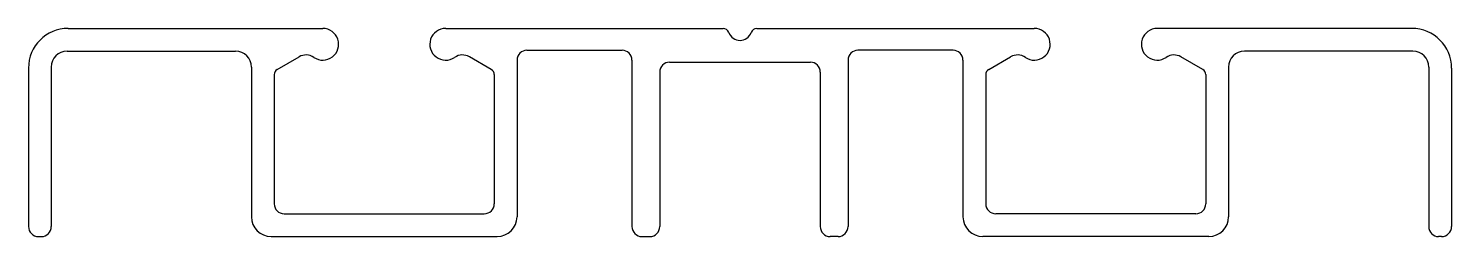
# Model space of a CAD drawing. Extents: x 945.5 to 1017.3, y 1688.7 to 1699.2.
import ezdxf

# ---------------------------------------------------------------- set-up
doc = ezdxf.new("R2010")
doc.units = 0
doc.layers.get('0').update_dxf_attribs({"linetype": 'CONTINUOUS'})

msp = doc.modelspace()

# ---------------------------------------------------------------- linework, layer by layer
for p, q in [((947.453, 1699.228), (960.303, 1699.228)), ((966.503, 1699.228), (980.504, 1699.228)), ((982.201, 1699.228), (996.203, 1699.228)), ((1015.253, 1699.228), (1002.403, 1699.228)), ((947.403, 1698.078), (955.903, 1698.078)), ((970.603, 1698.128), (975.403, 1698.128)), ((992.103, 1698.128), (987.303, 1698.128)), ((1015.303, 1698.078), (1006.803, 1698.078)), ((958.003, 1697.159), (959.106, 1697.796)), ((968.803, 1697.159), (967.7, 1697.796)), ((970.103, 1697.628), (970.103, 1689.728)), ((975.903, 1697.628), (975.903, 1689.228)), ((977.803, 1697.528), (984.903, 1697.528)), ((986.803, 1697.628), (986.803, 1689.228)), ((992.603, 1697.628), (992.603, 1689.728)), ((993.903, 1697.159), (995.006, 1697.796)), ((1004.703, 1697.159), (1003.6, 1697.796)), ((945.453, 1697.228), (945.453, 1689.228)), ((946.603, 1697.278), (946.603, 1689.228)), ((956.703, 1697.278), (956.703, 1689.728)), ((957.853, 1696.899), (957.853, 1690.378)), ((968.953, 1696.899), (968.953, 1690.378)), ((977.303, 1697.028), (977.303, 1689.228)), ((985.403, 1697.028), (985.403, 1689.228)), ((993.753, 1696.899), (993.753, 1690.378)), ((1004.853, 1696.899), (1004.853, 1690.378)), ((1006.003, 1697.278), (1006.003, 1689.728)), ((1016.103, 1697.278), (1016.103, 1689.228)), ((1017.253, 1697.228), (1017.253, 1689.228)), ((958.353, 1689.878), (968.453, 1689.878)), ((1004.353, 1689.878), (994.253, 1689.878)), ((945.953, 1688.728), (946.103, 1688.728)), ((957.703, 1688.728), (969.103, 1688.728)), ((976.403, 1688.728), (976.803, 1688.728)), ((986.303, 1688.728), (985.903, 1688.728)), ((1005.003, 1688.728), (993.603, 1688.728)), ((1016.753, 1688.728), (1016.603, 1688.728))]:
    msp.add_line(p, q)
for centre, radius, start, end in [((947.453, 1697.228), 2, 90, 180), ((960.303, 1698.428), 0.8, 235.62572, 90), ((966.503, 1698.428), 0.8, 90, 304.37428), ((980.504, 1698.928), 0.3, 19.47122, 90), ((981.353, 1699.228), 0.6, 199.47122, 340.52878), ((982.201, 1698.928), 0.3, 90, 160.52878), ((996.203, 1698.428), 0.8, 235.62572, 90), ((1002.403, 1698.428), 0.8, 90, 304.37428), ((1015.253, 1697.228), 2, 0, 90), ((947.403, 1697.278), 0.8, 90, 180), ((955.903, 1697.278), 0.8, 0, 90), ((970.603, 1697.628), 0.5, 90, 180), ((975.403, 1697.628), 0.5, 0, 90), ((987.303, 1697.628), 0.5, 90, 180), ((992.103, 1697.628), 0.5, 0, 90), ((1006.803, 1697.278), 0.8, 90, 180), ((1015.303, 1697.278), 0.8, 0, 90), ((959.456, 1697.19), 0.7, 55.62572, 120), ((967.35, 1697.19), 0.7, 60, 124.37428), ((977.803, 1697.028), 0.5, 90, 180), ((984.903, 1697.028), 0.5, 0, 90), ((995.356, 1697.19), 0.7, 55.62572, 120), ((1003.25, 1697.19), 0.7, 60, 124.37428), ((958.153, 1696.899), 0.3, 120, 180), ((968.653, 1696.899), 0.3, 0, 60), ((994.053, 1696.899), 0.3, 120, 180), ((1004.553, 1696.899), 0.3, 0, 60), ((958.353, 1690.378), 0.5, 180, 270), ((968.453, 1690.378), 0.5, 270, 0), ((994.253, 1690.378), 0.5, 180, 270), ((1004.353, 1690.378), 0.5, 270, 0), ((957.703, 1689.728), 1, 180, 270), ((969.103, 1689.728), 1, 270, 360), ((993.603, 1689.728), 1, 180, 270), ((1005.003, 1689.728), 1, 270, 0), ((945.953, 1689.228), 0.5, 180, 270), ((946.103, 1689.228), 0.5, 270, 0), ((976.403, 1689.228), 0.5, 180, 270), ((976.803, 1689.228), 0.5, 270, 0), ((985.903, 1689.228), 0.5, 180, 270), ((986.303, 1689.228), 0.5, 270, 0), ((1016.603, 1689.228), 0.5, 180, 270), ((1016.753, 1689.228), 0.5, 270, 0)]:
    msp.add_arc(centre, radius, start, end)

doc.saveas('drawing.dxf')
